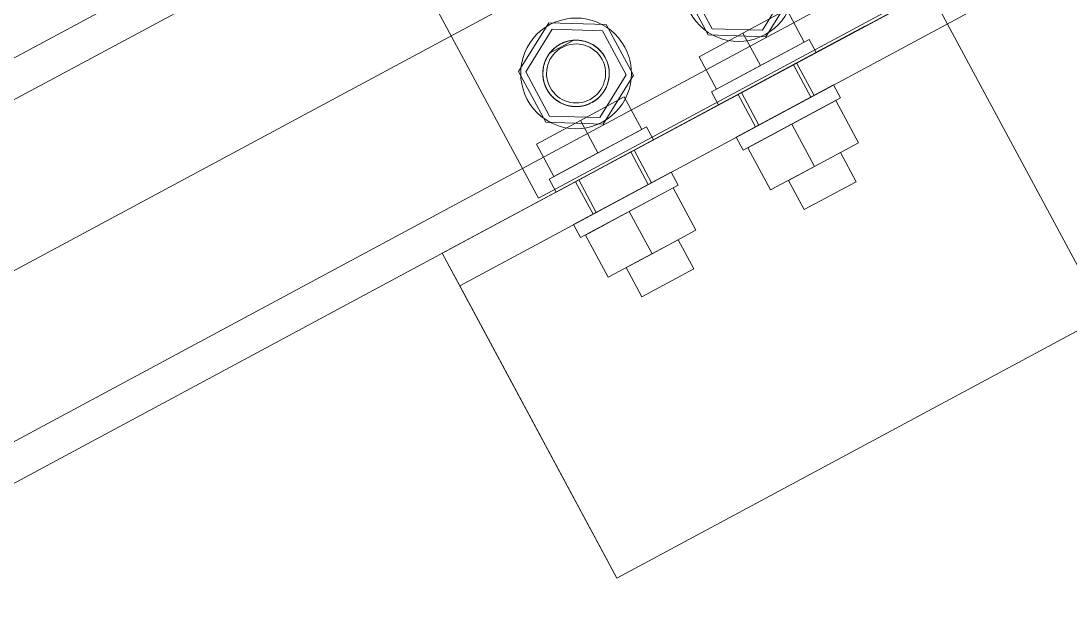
# Model space of a CAD drawing. Header units: millimetres. Extents: x -6949 to 83354, y -55091 to 16861.
# Drawn here: x 21558.7 to 21843.2, y 11309.7 to 11465.8 of the extents above; entities that cross this region are included whole.
import ezdxf

# ---------------------------------------------------------------- set-up
doc = ezdxf.new("R2010")
doc.units = ezdxf.units.MM
doc.layers.add('A-DETL', color=7, linetype='Continuous', lineweight=18, true_color=0x00a600)
doc.layers.add('S-BEAM', color=7, linetype='Continuous', lineweight=18)
doc.layers.add('S-FSTN', color=7, linetype='Continuous', lineweight=18)

msp = doc.modelspace()

# ---------------------------------------------------------------- linework, layer by layer
at = {"layer": 'A-DETL'}
msp.add_line((18750, 9890), (22500, 11905), dxfattribs=at)
at = {"layer": 'S-BEAM'}
for p, q in [((21739.27, 11553.9), (15768.47, 8345.59)), ((21744.01, 11545.1), (15773.2, 8336.78)), ((15811.83, 8264.9), (21782.63, 11473.22)), ((15816.56, 8256.1), (21787.36, 11464.41)), ((21708.49, 11460.62), (21701.93, 11457.09))]:
    msp.add_line(p, q, dxfattribs=at)
for points, knots in [([(21701.16, 11447.37), (21700.56, 11448.46), (21700.05, 11450.2), (21700.08, 11452.51), (21700.33, 11453.77), (21700.62, 11454.74), (21701.02, 11455.67), (21701.51, 11456.53), (21702.12, 11457.36), (21702.83, 11458.13), (21703.59, 11458.79), (21704.45, 11459.37), (21705.39, 11459.86), (21706.53, 11460.3), (21707.94, 11460.6), (21709.59, 11460.67), (21710.91, 11460.47), (21711.95, 11460.17), (21713.41, 11459.63), (21715.37, 11458.3), (21716.55, 11456.77), (21717.01, 11455.9)], [-1, -1, -1, -1, -0.861111, -0.791667, -0.756944, -0.722222, -0.6875, -0.652778, -0.618056, -0.583333, -0.548611, -0.513889, -0.479167, -0.444444, -0.388889, -0.333333, -0.277778, -0.25, -0.222222, -0.111111, 0, 0, 0, 0]), ([(21701.16, 11447.37), (21700.59, 11448.38), (21700.09, 11450.05), (21700.06, 11452.32), (21700.29, 11453.59), (21700.56, 11454.57), (21700.95, 11455.53), (21701.43, 11456.41), (21702.05, 11457.27), (21702.77, 11458.07), (21703.55, 11458.76), (21704.44, 11459.36), (21705.41, 11459.87), (21706.59, 11460.32), (21707.77, 11460.56), (21708.91, 11460.64), (21710.01, 11460.62), (21711.08, 11460.43), (21712.12, 11460.11), (21713.1, 11459.73), (21714.21, 11459.08), (21715.75, 11457.82), (21716.59, 11456.72), (21717.01, 11455.9)], [-1, -1, -1, -1, -0.861111, -0.791667, -0.756944, -0.722222, -0.6875, -0.652778, -0.618056, -0.583333, -0.548611, -0.513889, -0.479167, -0.444444, -0.388889, -0.361111, -0.333333, -0.277778, -0.25, -0.222222, -0.166667, -0.111111, 0, 0, 0, 0]), ([(21701.16, 11447.37), (21700.7, 11448.18), (21700.25, 11449.49), (21700.05, 11451.48), (21700.12, 11452.76), (21700.34, 11453.78), (21700.65, 11454.83), (21701.09, 11455.83), (21701.67, 11456.76), (21702.37, 11457.66), (21703.22, 11458.51), (21704.25, 11459.25), (21705.21, 11459.78), (21706.2, 11460.18), (21707.2, 11460.46), (21708.27, 11460.61), (21709.33, 11460.65), (21710.34, 11460.57), (21711.35, 11460.36), (21712.32, 11460.05), (21713.5, 11459.54), (21715.37, 11458.26), (21716.48, 11456.92), (21717.01, 11455.9)], [0, 0, 0, 0, 0.111111, 0.166667, 0.222222, 0.25, 0.277778, 0.333333, 0.361111, 0.388889, 0.444444, 0.479167, 0.513889, 0.548611, 0.583333, 0.618056, 0.652778, 0.6875, 0.722222, 0.756944, 0.791667, 0.861111, 1, 1, 1, 1]), ([(21708.49, 11460.62), (21709.23, 11460.66), (21710.66, 11460.58), (21712.54, 11460.01), (21713.84, 11459.3), (21714.67, 11458.71), (21715.81, 11457.72), (21716.56, 11456.75), (21717.01, 11455.9)], [0, 0, 0, 0, 0.2, 0.4, 0.55, 0.625, 0.7, 1, 1, 1, 1]), ([(21701.93, 11457.09), (21701.26, 11456.2), (21700.53, 11454.75), (21700.1, 11452.68), (21700.05, 11450.96), (21700.37, 11449.14), (21700.85, 11447.94), (21701.16, 11447.37)], [-1, -1, -1, -1, -0.7, -0.55, -0.4, -0.2, 0, 0, 0, 0]), ([(21701.16, 11447.37), (21701.66, 11446.46), (21702.87, 11444.9), (21704.76, 11443.65), (21706.16, 11443.11), (21706.9, 11442.89), (21707.67, 11442.73), (21708.32, 11442.66), (21708.85, 11442.64), (21709.39, 11442.64), (21710.09, 11442.68), (21710.93, 11442.81), (21711.61, 11442.98), (21712.14, 11443.17), (21712.68, 11443.39), (21713.34, 11443.71), (21714.11, 11444.17), (21714.81, 11444.66), (21715.42, 11445.22), (21716, 11445.86), (21716.42, 11446.42), (21716.72, 11446.87), (21717, 11447.32), (21717.3, 11447.9), (21717.58, 11448.63), (21717.8, 11449.37), (21718.02, 11450.35), (21718.13, 11451.59), (21717.97, 11453.57), (21717.5, 11454.97), (21717.01, 11455.9)], [0, 0, 0, 0, 0.111111, 0.222222, 0.25, 0.277778, 0.305556, 0.333333, 0.347222, 0.361111, 0.388889, 0.416667, 0.444444, 0.458333, 0.472222, 0.5, 0.527778, 0.555556, 0.583333, 0.611111, 0.638889, 0.652778, 0.666667, 0.694444, 0.722222, 0.75, 0.777778, 0.833333, 0.888889, 1, 1, 1, 1]), ([(21701.16, 11447.37), (21701.78, 11446.24), (21702.97, 11444.83), (21704.84, 11443.65), (21705.98, 11443.17), (21706.9, 11442.88), (21707.7, 11442.72), (21708.35, 11442.66), (21709.01, 11442.63), (21709.88, 11442.66), (21710.76, 11442.78), (21711.44, 11442.94), (21712.1, 11443.15), (21712.95, 11443.5), (21713.93, 11444.04), (21714.75, 11444.62), (21715.42, 11445.22), (21716, 11445.86), (21716.42, 11446.42), (21716.72, 11446.87), (21717, 11447.32), (21717.3, 11447.9), (21717.58, 11448.63), (21717.8, 11449.37), (21718.13, 11450.84), (21718.13, 11453.11), (21717.5, 11454.97), (21717.01, 11455.9)], [-1, -1, -1, -1, -0.861111, -0.791667, -0.756944, -0.722222, -0.6875, -0.670139, -0.652778, -0.618056, -0.583333, -0.565972, -0.548611, -0.513889, -0.479167, -0.444444, -0.416667, -0.388889, -0.361111, -0.347222, -0.333333, -0.305556, -0.277778, -0.25, -0.222222, -0.111111, 0, 0, 0, 0]), ([(21701.16, 11447.37), (21701.66, 11446.47), (21702.56, 11445.31), (21704.07, 11444.11), (21705.01, 11443.59), (21705.68, 11443.3), (21706.13, 11443.12), (21706.71, 11442.93), (21707.32, 11442.79), (21707.76, 11442.72), (21708.02, 11442.69), (21708.21, 11442.68), (21708.41, 11442.66), (21708.67, 11442.65), (21709.15, 11442.64), (21709.86, 11442.65), (21710.73, 11442.76), (21711.37, 11442.91), (21711.79, 11443.06), (21712.07, 11443.16), (21712.59, 11443.37), (21713.33, 11443.73), (21714.04, 11444.15), (21714.5, 11444.47), (21714.75, 11444.65), (21715.1, 11444.92), (21715.58, 11445.37), (21716.15, 11446.03), (21716.55, 11446.61), (21716.81, 11447.02), (21716.94, 11447.25), (21717.04, 11447.42), (21717.13, 11447.59), (21717.25, 11447.82), (21717.44, 11448.22), (21717.65, 11448.81), (21717.81, 11449.4), (21717.91, 11449.88), (21718.04, 11450.59), (21718.13, 11451.67), (21717.96, 11453.58), (21717.49, 11454.97), (21717.01, 11455.9)], [-1, -1, -1, -1, -0.888889, -0.833333, -0.777778, -0.763889, -0.75, -0.722222, -0.694444, -0.680556, -0.673611, -0.666667, -0.659722, -0.652778, -0.638889, -0.611111, -0.583333, -0.555556, -0.548611, -0.541667, -0.527778, -0.5, -0.472222, -0.458333, -0.451389, -0.444444, -0.416667, -0.388889, -0.361111, -0.347222, -0.340278, -0.333333, -0.326389, -0.319444, -0.305556, -0.277778, -0.25, -0.236111, -0.222222, -0.166667, -0.111111, 0, 0, 0, 0]), ([(21701.16, 11447.37), (21701.66, 11446.47), (21702.56, 11445.31), (21704.07, 11444.11), (21705.01, 11443.59), (21705.68, 11443.3), (21706.13, 11443.12), (21706.71, 11442.93), (21707.32, 11442.79), (21707.76, 11442.72), (21708.02, 11442.69), (21708.21, 11442.68), (21708.41, 11442.66), (21708.67, 11442.65), (21709.15, 11442.64), (21709.86, 11442.65), (21710.73, 11442.76), (21711.37, 11442.91), (21711.79, 11443.06), (21712.07, 11443.16), (21712.59, 11443.37), (21713.33, 11443.73), (21714.04, 11444.15), (21714.5, 11444.47), (21714.75, 11444.65), (21715.1, 11444.92), (21715.58, 11445.37), (21716.15, 11446.03), (21716.55, 11446.61), (21716.81, 11447.02), (21716.94, 11447.25), (21717.04, 11447.42), (21717.13, 11447.59), (21717.25, 11447.82), (21717.44, 11448.22), (21717.65, 11448.81), (21717.81, 11449.4), (21717.91, 11449.88), (21718.04, 11450.59), (21718.13, 11451.67), (21717.96, 11453.58), (21717.49, 11454.97), (21717.01, 11455.9)], [0, 0, 0, 0, 0.111111, 0.166667, 0.222222, 0.236111, 0.25, 0.277778, 0.305556, 0.319444, 0.326389, 0.333333, 0.340278, 0.347222, 0.361111, 0.388889, 0.416667, 0.444444, 0.451389, 0.458333, 0.472222, 0.5, 0.527778, 0.541667, 0.548611, 0.555556, 0.583333, 0.611111, 0.638889, 0.652778, 0.659722, 0.666667, 0.673611, 0.680556, 0.694444, 0.722222, 0.75, 0.763889, 0.777778, 0.833333, 0.888889, 1, 1, 1, 1])]:
    msp.add_open_spline(points, degree=3, knots=knots, dxfattribs=at)
at = {"layer": 'S-FSTN'}
for p, q in [((21709.56, 11651.46), (21852.31, 11385.79)), ((21937.11, 11544.87), (21672.85, 11402.87)), ((21672.85, 11402.87), (21937.11, 11544.87)), ((21941.85, 11536.06), (21677.58, 11394.07)), ((21677.58, 11394.07), (21941.85, 11536.06)), ((21698.9, 11417.78), (21892.69, 11521.91)), ((21698.9, 11417.78), (21892.69, 11521.91)), ((21651.56, 11505.87), (21698.9, 11417.78)), ((21651.56, 11505.87), (21698.9, 11417.78)), ((21737.55, 11475.78), (21744.93, 11462.04)), ((21739.54, 11475.72), (21745.97, 11463.74)), ((21759.57, 11463.32), (21766.72, 11474.89)), ((21760.51, 11461.57), (21768.71, 11474.83)), ((21754.31, 11462.54), (21766.2, 11468.93)), ((21754.31, 11462.54), (21766.2, 11468.93)), ((21766.2, 11468.93), (21770.94, 11460.12)), ((21766.2, 11468.93), (21770.94, 11460.12)), ((21701.71, 11465.37), (21693.5, 11452.11)), ((21717.29, 11464.89), (21701.71, 11465.37)), ((21724.67, 11451.16), (21717.29, 11464.89)), ((21702.65, 11463.61), (21695.49, 11452.05)), ((21716.24, 11463.2), (21702.65, 11463.61)), ((21722.68, 11451.22), (21716.24, 11463.2)), ((21742.42, 11456.15), (21754.31, 11462.54)), ((21742.42, 11456.15), (21754.31, 11462.54)), ((21744.93, 11462.04), (21760.51, 11461.57)), ((21745.97, 11463.74), (21759.57, 11463.32)), ((21754.31, 11462.54), (21759.04, 11453.73)), ((21754.31, 11462.54), (21759.04, 11453.73)), ((21754.31, 11462.54), (21759.04, 11453.73)), ((21754.31, 11462.54), (21759.04, 11453.73)), ((21745.83, 11446.63), (21772.26, 11460.83)), ((21772.26, 11460.83), (21745.83, 11446.63)), ((21745.83, 11446.63), (21772.26, 11460.83)), ((21772.26, 11460.83), (21745.83, 11446.63)), ((21770.94, 11460.12), (21759.04, 11453.73)), ((21770.94, 11460.12), (21759.04, 11453.73)), ((21774.15, 11457.31), (21772.26, 11460.83)), ((21774.15, 11457.31), (21772.26, 11460.83)), ((21984.45, 11456.78), (21720.18, 11314.79)), ((21720.18, 11314.79), (21984.45, 11456.78)), ((21720.18, 11314.79), (21984.45, 11456.78)), ((21742.42, 11456.15), (21747.15, 11447.34)), ((21742.42, 11456.15), (21747.15, 11447.34)), ((21747.72, 11443.11), (21774.15, 11457.31)), ((21774.15, 11457.31), (21747.72, 11443.11)), ((21747.72, 11443.11), (21774.15, 11457.31)), ((21774.15, 11457.31), (21747.72, 11443.11)), ((21759.04, 11453.73), (21747.15, 11447.34)), ((21759.04, 11453.73), (21747.15, 11447.34)), ((21753.01, 11445.95), (21768.87, 11454.47)), ((21753.01, 11445.95), (21768.87, 11454.47)), ((21753.01, 11445.95), (21768.87, 11454.47)), ((21753.01, 11445.95), (21768.87, 11454.47)), ((21753.89, 11446.42), (21767.98, 11453.99)), ((21767.98, 11453.99), (21753.89, 11446.42)), ((21753.89, 11446.42), (21767.98, 11453.99)), ((21767.98, 11453.99), (21753.89, 11446.42)), ((21772.72, 11445.19), (21767.98, 11453.99)), ((21772.72, 11445.19), (21767.98, 11453.99)), ((21773.6, 11445.66), (21768.87, 11454.47)), ((21773.6, 11445.66), (21768.87, 11454.47)), ((21693.5, 11452.11), (21700.88, 11438.38)), ((21695.49, 11452.05), (21701.93, 11440.07)), ((21715.52, 11439.65), (21722.68, 11451.22)), ((21716.46, 11437.9), (21724.67, 11451.16)), ((21752.46, 11434.3), (21778.88, 11448.5)), ((21778.88, 11448.5), (21752.46, 11434.3)), ((21752.46, 11434.3), (21778.88, 11448.5)), ((21778.88, 11448.5), (21752.46, 11434.3)), ((21780.78, 11444.98), (21778.88, 11448.5)), ((21780.78, 11444.98), (21778.88, 11448.5)), ((21710.27, 11438.87), (21722.16, 11445.26)), ((21710.27, 11438.87), (21722.16, 11445.26)), ((21722.16, 11445.26), (21726.89, 11436.46)), ((21722.16, 11445.26), (21726.89, 11436.46)), ((21745.83, 11446.63), (21747.72, 11443.11)), ((21745.83, 11446.63), (21747.72, 11443.11)), ((21753.01, 11445.95), (21757.74, 11437.14)), ((21753.01, 11445.95), (21757.74, 11437.14)), ((21753.89, 11446.42), (21758.62, 11437.61)), ((21753.89, 11446.42), (21758.62, 11437.61)), ((21754.35, 11430.78), (21780.78, 11444.98)), ((21780.78, 11444.98), (21754.35, 11430.78)), ((21754.35, 11430.78), (21780.78, 11444.98)), ((21780.78, 11444.98), (21754.35, 11430.78)), ((21757.74, 11437.14), (21773.6, 11445.66)), ((21757.74, 11437.14), (21773.6, 11445.66)), ((21757.74, 11437.14), (21773.6, 11445.66)), ((21757.74, 11437.14), (21773.6, 11445.66)), ((21758.62, 11437.61), (21772.72, 11445.19)), ((21772.72, 11445.19), (21758.62, 11437.61)), ((21758.62, 11437.61), (21772.72, 11445.19)), ((21772.72, 11445.19), (21758.62, 11437.61)), ((21767.56, 11437.88), (21779.46, 11444.27)), ((21767.56, 11437.88), (21779.46, 11444.27)), ((21779.46, 11444.27), (21785.61, 11432.81)), ((21779.46, 11444.27), (21785.61, 11432.81)), ((21698.37, 11432.48), (21710.27, 11438.87)), ((21698.37, 11432.48), (21710.27, 11438.87)), ((21700.88, 11438.38), (21716.46, 11437.9)), ((21701.93, 11440.07), (21715.52, 11439.65)), ((21710.27, 11438.87), (21715, 11430.06)), ((21710.27, 11438.87), (21715, 11430.06)), ((21710.27, 11438.87), (21715, 11430.06)), ((21710.27, 11438.87), (21715, 11430.06)), ((21701.79, 11422.96), (21728.21, 11437.16)), ((21728.21, 11437.16), (21701.79, 11422.96)), ((21701.79, 11422.96), (21728.21, 11437.16)), ((21728.21, 11437.16), (21701.79, 11422.96)), ((21726.89, 11436.46), (21715, 11430.06)), ((21726.89, 11436.46), (21715, 11430.06)), ((21730.11, 11433.64), (21728.21, 11437.16)), ((21730.11, 11433.64), (21728.21, 11437.16)), ((21755.67, 11431.48), (21767.56, 11437.88)), ((21755.67, 11431.48), (21767.56, 11437.88)), ((21767.56, 11437.88), (21773.72, 11426.42)), ((21767.56, 11437.88), (21773.72, 11426.42)), ((21767.56, 11437.88), (21773.72, 11426.42)), ((21767.56, 11437.88), (21773.72, 11426.42)), ((21703.68, 11419.44), (21730.11, 11433.64)), ((21730.11, 11433.64), (21703.68, 11419.44)), ((21703.68, 11419.44), (21730.11, 11433.64)), ((21730.11, 11433.64), (21703.68, 11419.44)), ((21752.46, 11434.3), (21754.35, 11430.78)), ((21752.46, 11434.3), (21754.35, 11430.78)), ((21785.61, 11432.81), (21773.72, 11426.42)), ((21785.61, 11432.81), (21773.72, 11426.42)), ((21698.37, 11432.48), (21703.11, 11423.67)), ((21698.37, 11432.48), (21703.11, 11423.67)), ((21715, 11430.06), (21703.11, 11423.67)), ((21715, 11430.06), (21703.11, 11423.67)), ((21708.96, 11422.28), (21724.82, 11430.8)), ((21708.96, 11422.28), (21724.82, 11430.8)), ((21708.96, 11422.28), (21724.82, 11430.8)), ((21708.96, 11422.28), (21724.82, 11430.8)), ((21709.85, 11422.75), (21723.94, 11430.33)), ((21723.94, 11430.33), (21709.85, 11422.75)), ((21709.85, 11422.75), (21723.94, 11430.33)), ((21723.94, 11430.33), (21709.85, 11422.75)), ((21728.67, 11421.52), (21723.94, 11430.33)), ((21728.67, 11421.52), (21723.94, 11430.33)), ((21729.56, 11421.99), (21724.82, 11430.8)), ((21729.56, 11421.99), (21724.82, 11430.8)), ((21755.67, 11431.48), (21761.82, 11420.03)), ((21755.67, 11431.48), (21761.82, 11420.03)), ((21766.67, 11422.64), (21780.76, 11430.21)), ((21780.76, 11430.21), (21766.67, 11422.64)), ((21766.67, 11422.64), (21780.76, 11430.21)), ((21780.76, 11430.21), (21766.67, 11422.64)), ((21785.02, 11422.28), (21780.76, 11430.21)), ((21785.02, 11422.28), (21780.76, 11430.21)), ((21708.41, 11410.63), (21734.84, 11424.83)), ((21734.84, 11424.83), (21708.41, 11410.63)), ((21708.41, 11410.63), (21734.84, 11424.83)), ((21734.84, 11424.83), (21708.41, 11410.63)), ((21736.73, 11421.31), (21734.84, 11424.83)), ((21736.73, 11421.31), (21734.84, 11424.83)), ((21773.72, 11426.42), (21761.82, 11420.03)), ((21773.72, 11426.42), (21761.82, 11420.03)), ((21701.79, 11422.96), (21703.68, 11419.44)), ((21701.79, 11422.96), (21703.68, 11419.44)), ((21708.96, 11422.28), (21713.7, 11413.47)), ((21708.96, 11422.28), (21713.7, 11413.47)), ((21709.85, 11422.75), (21714.58, 11413.95)), ((21709.85, 11422.75), (21714.58, 11413.95)), ((21710.31, 11407.11), (21736.73, 11421.31)), ((21736.73, 11421.31), (21710.31, 11407.11)), ((21710.31, 11407.11), (21736.73, 11421.31)), ((21736.73, 11421.31), (21710.31, 11407.11)), ((21713.7, 11413.47), (21729.56, 11421.99)), ((21713.7, 11413.47), (21729.56, 11421.99)), ((21713.7, 11413.47), (21729.56, 11421.99)), ((21713.7, 11413.47), (21729.56, 11421.99)), ((21714.58, 11413.95), (21728.67, 11421.52)), ((21728.67, 11421.52), (21714.58, 11413.95)), ((21714.58, 11413.95), (21728.67, 11421.52)), ((21728.67, 11421.52), (21714.58, 11413.95)), ((21766.67, 11422.64), (21770.93, 11414.71)), ((21766.67, 11422.64), (21770.93, 11414.71)), ((21770.93, 11414.71), (21785.02, 11422.28)), ((21785.02, 11422.28), (21770.93, 11414.71)), ((21770.93, 11414.71), (21785.02, 11422.28)), ((21785.02, 11422.28), (21770.93, 11414.71)), ((21723.52, 11414.21), (21735.41, 11420.6)), ((21723.52, 11414.21), (21735.41, 11420.6)), ((21735.41, 11420.6), (21741.57, 11409.15)), ((21735.41, 11420.6), (21741.57, 11409.15)), ((21711.63, 11407.82), (21723.52, 11414.21)), ((21711.63, 11407.82), (21723.52, 11414.21)), ((21723.52, 11414.21), (21729.67, 11402.76)), ((21723.52, 11414.21), (21729.67, 11402.76)), ((21723.52, 11414.21), (21729.67, 11402.76)), ((21723.52, 11414.21), (21729.67, 11402.76)), ((21708.41, 11410.63), (21710.31, 11407.11)), ((21708.41, 11410.63), (21710.31, 11407.11)), ((21711.63, 11407.82), (21717.78, 11396.37)), ((21711.63, 11407.82), (21717.78, 11396.37)), ((21741.57, 11409.15), (21729.67, 11402.76)), ((21741.57, 11409.15), (21729.67, 11402.76)), ((21722.63, 11398.97), (21736.72, 11406.54)), ((21736.72, 11406.54), (21722.63, 11398.97)), ((21722.63, 11398.97), (21736.72, 11406.54)), ((21736.72, 11406.54), (21722.63, 11398.97)), ((21740.98, 11398.62), (21736.72, 11406.54)), ((21740.98, 11398.62), (21736.72, 11406.54)), ((21720.18, 11314.79), (21672.85, 11402.87)), ((21674.74, 11399.35), (21672.85, 11402.87)), ((21729.67, 11402.76), (21717.78, 11396.37)), ((21729.67, 11402.76), (21717.78, 11396.37)), ((21674.74, 11399.35), (21677.58, 11394.07)), ((21677.58, 11394.07), (21674.74, 11399.35)), ((21722.63, 11398.97), (21726.89, 11391.04)), ((21722.63, 11398.97), (21726.89, 11391.04)), ((21726.89, 11391.04), (21740.98, 11398.62)), ((21740.98, 11398.62), (21726.89, 11391.04)), ((21726.89, 11391.04), (21740.98, 11398.62)), ((21740.98, 11398.62), (21726.89, 11391.04)), ((21677.58, 11394.07), (21683.26, 11383.5)), ((21683.26, 11383.5), (21677.58, 11394.07)), ((21717.34, 11320.07), (21683.26, 11383.5)), ((21717.34, 11320.07), (21720.18, 11314.79)), ((21720.18, 11314.79), (21717.34, 11320.07))]:
    msp.add_line(p, q, dxfattribs=at)
for centre, radius, start, end in [((21753.13, 11475.3), 15, 208.2506, 28.2506), ((21753.13, 11475.3), 15, 208.2506, 28.2506), ((21709.09, 11451.63), 15, 28.2506, 208.2506), ((21709.09, 11451.63), 15, 28.2506, 208.2506), ((21709.09, 11451.63), 15, 208.2506, 28.2506), ((21709.09, 11451.63), 15, 208.2506, 28.2506), ((21709.09, 11451.63), 9, 28.2506, 208.2506), ((21709.09, 11451.63), 9, 28.2506, 208.2506), ((21709.09, 11451.63), 8, 28.2506, 208.2506), ((21709.09, 11451.63), 8, 28.2506, 208.2506), ((21709.09, 11451.63), 9, 208.2506, 28.2506), ((21709.09, 11451.63), 9, 208.2506, 28.2506), ((21709.09, 11451.63), 8, 208.2506, 28.2506), ((21709.09, 11451.63), 8, 208.2506, 28.2506)]:
    msp.add_arc(centre, radius, start, end, dxfattribs=at)

doc.saveas('drawing.dxf')
